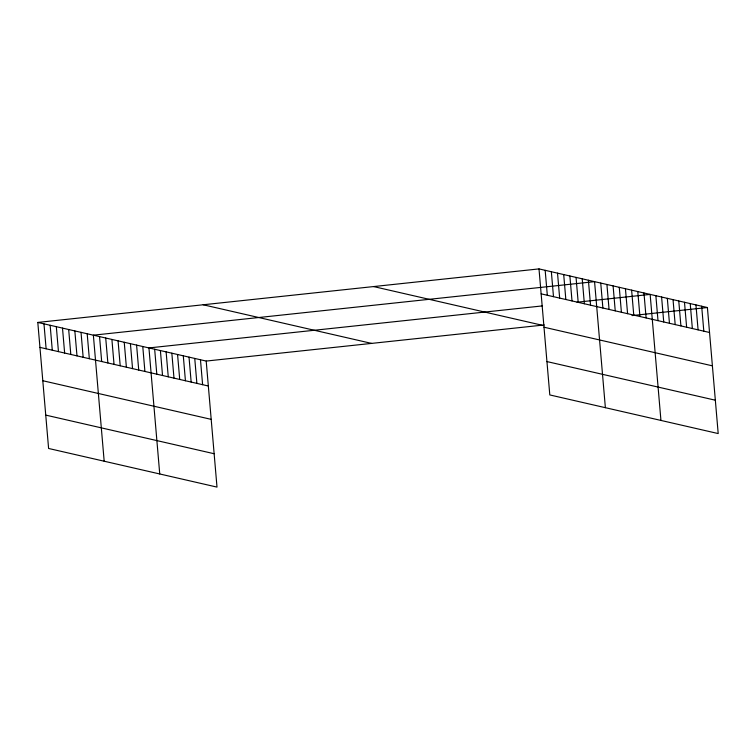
<?xml version="1.0" encoding="UTF-8"?>
<svg xmlns="http://www.w3.org/2000/svg" width="756" height="756" viewBox="0 0 756 756"><rect width="100%" height="100%" fill="white"/><g stroke="black" fill="none" stroke-linecap="round" stroke-linejoin="round"><path stroke-width="1.13" d="M37.8 322.434L206.199 361.066L217 487.1L48.601 448.469L37.8 322.434L539 268.9L707.399 307.531L718.2 433.566L549.801 394.934L539 268.9M542.128 305.934L148.941 347.93L159.743 473.965M577.008 302.211L650.141 294.405L660.942 420.43M206.199 361.066L544.254 324.957M632.007 315.583L707.399 307.531M541.135 293.848L709.534 332.479M373.606 286.571L541.995 325.203M543.999 327.206L712.398 365.838M546.947 361.576L715.337 400.207M203.194 304.772L371.593 343.404M39.936 347.373L208.335 386.004M42.799 380.731L211.198 419.363M45.747 415.11L214.137 453.732M701.672 306.218L703.808 331.166M695.945 304.904L698.081 329.852M690.219 303.591L692.354 328.539M684.492 302.277L686.628 327.225M678.765 300.964L680.91 325.912M673.038 299.65L675.184 324.598M667.321 298.337L669.457 323.284M661.595 297.023L663.73 321.971M655.868 295.719L658.003 320.657M643.97 292.988L646.106 317.926M637.79 291.57L639.926 316.509M631.619 290.153L633.755 315.091M625.439 288.735L627.584 313.674M619.268 287.318L621.404 312.256M613.097 285.9L615.233 310.839M606.917 284.483L609.062 309.421M600.746 283.065L602.882 308.013M605.376 407.682L594.566 281.657L93.366 335.182L104.177 461.217M588.395 280.24L590.53 305.178M582.224 278.822L584.36 303.761M576.044 277.405L578.189 302.343M569.873 275.987L572.008 300.926M563.702 274.57L565.838 299.508M557.522 273.152L559.657 298.091M551.351 271.735L553.486 296.673M545.17 270.317L547.316 295.265M200.472 359.752L202.608 384.691M194.746 358.438L196.881 383.377M189.019 357.125L191.155 382.063M183.292 355.811L185.428 380.75M177.565 354.498L179.711 379.436M171.839 353.184L173.984 378.123M166.122 351.871L168.257 376.809M160.395 350.557L162.531 375.496M154.668 349.244L156.804 374.182M142.771 346.513L144.906 371.461M136.59 345.095L138.726 370.043M130.419 343.687L132.555 368.626M124.239 342.27L126.384 367.208M118.068 340.852L120.204 365.791M111.897 339.435L114.033 364.373M105.717 338.017L107.862 362.956M99.546 336.6L101.682 361.538M87.195 333.765L89.331 358.713M81.024 332.347L83.16 357.295M74.844 330.939L76.989 355.878M68.673 329.521L70.809 354.46M62.502 328.104L64.638 353.043M56.322 326.686L58.458 351.625M50.151 325.269L52.287 350.208M43.971 323.851L46.116 348.79"/></g></svg>
